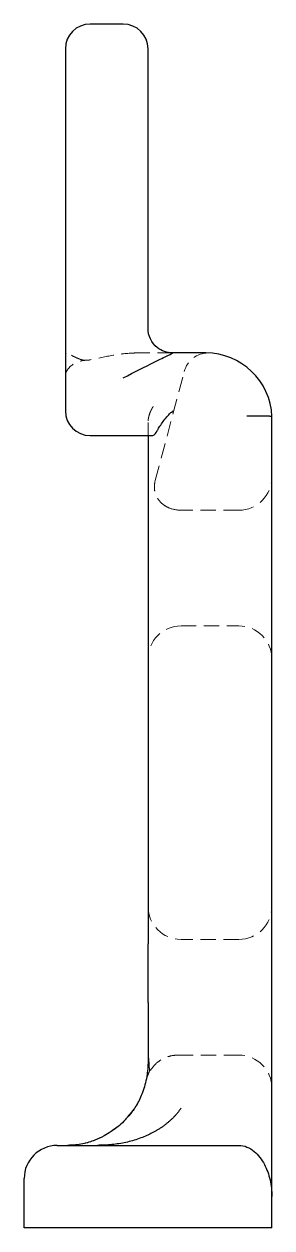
# Model space of a CAD drawing. Header units: millimetres. Extents: x 62 to 233, y 7 to 168.
# Drawn here: x 212 to 232.6, y 7 to 107 of the extents above.
import ezdxf

# ---------------------------------------------------------------- set-up
doc = ezdxf.new("R2010")
doc.units = ezdxf.units.MM
doc.linetypes.add('HIDDEN', pattern=[1.905, 1.27, -0.635])

msp = doc.modelspace()

# ---------------------------------------------------------------- linework, layer by layer
at = {"color": 7, "linetype": 'Continuous', "lineweight": 25}
for p, q in [((220.22, 107), (217.48, 107)), ((215.42, 104.94), (215.42, 74.88)), ((222.28, 81.74), (222.28, 104.94)), ((227.08, 79.68), (224.34, 79.68)), ((232.56, 30.59), (232.56, 74.19)), ((217.48, 72.82), (222.59, 72.82)), ((222.28, 72.82), (222.28, 30.59)), ((222.28, 25.72), (222.28, 20.71)), ((232.56, 9.61), (232.56, 25.72)), ((214.74, 13.86), (218.08, 13.86)), ((218.08, 13.86), (229.82, 13.86)), ((211.99, 7), (211.99, 11.11)), ((232.56, 7), (232.56, 9.61)), ((232.56, 7), (211.99, 7))]:
    msp.add_line(p, q, dxfattribs=at)
at = {"color": 7, "linetype": 'HIDDEN', "lineweight": 18}
for p, q in [((215.42, 79.62), (215.49, 79.67)), ((221.33, 79.68), (221.29, 79.68)), ((224.34, 79.68), (221.33, 79.68)), ((222.87, 69.09), (225.3, 78.15)), ((229.82, 66.62), (225.02, 66.62)), ((225.02, 57.02), (229.82, 57.02)), ((229.82, 30.96), (225.02, 30.96)), ((224.76, 21.36), (229.82, 21.36)), ((222.47, 20.16), (222.13, 19.31))]:
    msp.add_line(p, q, dxfattribs=at)
at = {"color": 7, "linetype": 'Continuous', "lineweight": 25}
for centre, radius, start, end in [((217.48, 104.94), 2.06, 90, 180), ((220.22, 104.94), 2.06, 0, 90), ((227.08, 74.19), 5.49, 2.3403, 90), ((217.48, 74.88), 2.06, 180, 270), ((214.74, 11.11), 2.74, 90, 180)]:
    msp.add_arc(centre, radius, start, end, dxfattribs=at)
at = {"color": 7, "linetype": 'HIDDEN', "lineweight": 18}
for centre, radius, start, end in [((227.28, 77.62), 2.06, 90, 165), ((229.82, 69.36), 2.74, 270, 0), ((225.02, 69.36), 2.74, 248.7992, 270), ((225.02, 54.27), 2.74, 90, 180), ((229.82, 54.27), 2.74, 0, 90), ((225.02, 33.71), 2.74, 180, 270), ((229.82, 33.71), 2.74, 270, 0), ((229.82, 18.62), 2.74, 0, 90)]:
    msp.add_arc(centre, radius, start, end, dxfattribs=at)
at = {"color": 7, "linetype": 'Continuous', "lineweight": 25}
for points, knots in [([(224.34, 79.68), (223.87, 79.68), (222.79, 80.05), (222.28, 81.12), (222.28, 81.74)], [0, 0, 0, 0, 0.428571, 1, 1, 1, 1]), ([(215.42, 79.62), (215.42, 79.62), (215.42, 79.62), (215.42, 79.62), (215.42, 79.62)], [0, 0, 0, 0, 0.553898, 1, 1, 1, 1]), ([(220.22, 77.62), (221.14, 78.08), (222.68, 78.85), (224.05, 79.54), (224.34, 79.68), (224.34, 79.68)], [-1.570796, -1.570796, -1.570796, -1.570796, -0.897598, -0.448799, 0, 0, 0, 0]), ([(222.95, 73.06), (222.96, 73.08), (222.98, 73.12), (223.02, 73.19), (223.06, 73.26), (223.11, 73.34), (223.21, 73.51), (223.39, 73.78), (223.64, 74.13), (223.89, 74.43), (224.11, 74.67), (224.28, 74.81), (224.36, 74.88)], [0, 0, 0, 0, 0.048026, 0.09619, 0.144537, 0.193114, 0.241966, 0.434899, 0.629982, 0.757381, 0.880474, 1, 1, 1, 1]), ([(230.49, 74.47), (230.54, 74.47), (230.64, 74.47), (230.79, 74.46), (230.94, 74.46), (231.1, 74.46), (231.26, 74.46), (231.42, 74.45), (231.58, 74.45), (231.74, 74.45), (231.89, 74.45), (232.04, 74.45), (232.17, 74.45), (232.29, 74.45), (232.39, 74.44), (232.47, 74.44), (232.53, 74.44), (232.55, 74.44), (232.55, 74.44)], [0, 0, 0, 0, 0.0456055, 0.0934612, 0.1435676, 0.1959251, 0.2505339, 0.3073943, 0.3665066, 0.4278711, 0.4914886, 0.5573598, 0.6254859, 0.6958684, 0.768509, 0.8434096, 0.9205725, 1, 1, 1, 1]), ([(232.56, 74.19), (232.56, 74.2), (232.56, 74.2), (232.56, 74.27), (232.56, 74.35), (232.56, 74.42)], [-0.00110425, -0.00110425, -0.00110425, -0.00110425, 0, 0, 0.03477675, 0.03477675, 0.03477675, 0.03477675]), ([(222.59, 72.82), (222.65, 72.82), (222.72, 72.84), (222.84, 72.92), (222.9, 72.98), (222.95, 73.06)], [0, 0, 0, 0, 0.5, 0.5, 1, 1, 1, 1]), ([(222.28, 25.72), (222.28, 25.93), (222.28, 26.14), (222.28, 26.56), (222.28, 26.77), (222.29, 27.39), (222.29, 28.21), (222.29, 29.02), (222.28, 29.61), (222.28, 29.81), (222.28, 30.2), (222.28, 30.4), (222.28, 30.59)], [0, 0, 0, 0, 0.125, 0.125, 0.25, 0.25, 0.5, 0.75, 0.75, 0.875, 0.875, 1, 1, 1, 1]), ([(232.56, 25.72), (232.56, 25.93), (232.56, 26.14), (232.56, 26.56), (232.56, 26.77), (232.55, 27.39), (232.55, 28.21), (232.55, 29.02), (232.56, 29.61), (232.56, 29.81), (232.56, 30.2), (232.56, 30.4), (232.56, 30.59)], [0, 0, 0, 0, 0.125, 0.125, 0.25, 0.25, 0.5, 0.75, 0.75, 0.875, 0.875, 1, 1, 1, 1]), ([(222.28, 20.71), (222.26, 20.26), (222.21, 19.37), (221.91, 18.52), (221.76, 18.1)], [0, 0, 0, 0, 0.502233, 1, 1, 1, 1]), ([(221.76, 18.11), (221.69, 17.95), (221.59, 17.7), (221.41, 17.34), (221.26, 17.08), (221.09, 16.82), (220.81, 16.45), (220.6, 16.22), (220.45, 16.05)], [0, 0, 0, 0, 0.248273, 0.360395, 0.46962, 0.581849, 0.703684, 1, 1, 1, 1]), ([(225.02, 16.95), (224.97, 16.88), (224.88, 16.75), (224.73, 16.55), (224.57, 16.37), (224.4, 16.19), (224.22, 16.01), (224.04, 15.85), (223.85, 15.69), (223.66, 15.53), (223.45, 15.38), (223.24, 15.24), (223.02, 15.11), (222.79, 14.98), (222.56, 14.86), (222.32, 14.74), (221.98, 14.59), (221.55, 14.42), (221, 14.24), (220.44, 14.1), (219.87, 13.99), (219.28, 13.91), (218.69, 13.87), (218.28, 13.86), (218.08, 13.86)], [0, 0, 0, 0, 0.033717, 0.067175, 0.100418, 0.133491, 0.166441, 0.199315, 0.232159, 0.26502, 0.297946, 0.330984, 0.364179, 0.397577, 0.431223, 0.465161, 0.499434, 0.570454, 0.641032, 0.711534, 0.782325, 0.853768, 0.926214, 1, 1, 1, 1]), ([(220.48, 16.12), (220.41, 16.03), (220.06, 15.59), (219.6, 15.27), (219.23, 15.01)], [0, 0, 0, 0, 0.196782, 1, 1, 1, 1]), ([(219.21, 15), (219.02, 14.88), (218.64, 14.63), (217.85, 14.25), (217.03, 14), (216.25, 13.88), (215.82, 13.86), (215.59, 13.86)], [0, 0, 0, 0, 0.212008, 0.442466, 0.701001, 0.844627, 1, 1, 1, 1]), ([(229.82, 13.86), (230.05, 13.86), (230.28, 13.81), (230.71, 13.63), (230.91, 13.51), (231.27, 13.21), (231.42, 13.04), (231.7, 12.68), (231.83, 12.48), (232.15, 11.87), (232.3, 11.44), (232.51, 10.53), (232.56, 10.08), (232.56, 9.61)], [0, 0, 0, 0, 0.125, 0.125, 0.25, 0.25, 0.375, 0.375, 0.5, 0.5, 0.75, 0.75, 1, 1, 1, 1])]:
    msp.add_open_spline(points, degree=3, knots=knots, dxfattribs=at)
at = {"color": 7, "linetype": 'HIDDEN', "lineweight": 18}
for points, knots in [([(217.12, 79.07), (217.08, 79.07), (217.01, 79.07), (216.9, 79.09), (216.77, 79.11), (216.58, 79.18), (216.31, 79.29), (216.05, 79.42), (215.85, 79.53), (215.71, 79.6), (215.6, 79.64), (215.51, 79.67), (215.46, 79.68), (215.43, 79.66), (215.42, 79.63), (215.42, 79.62)], [0, 0, 0, 0, 0.036508, 0.07438, 0.11381, 0.182522, 0.292392, 0.443555, 0.538399, 0.627421, 0.710964, 0.789443, 0.863359, 0.93331, 1, 1, 1, 1]), ([(215.42, 77.72), (215.42, 78.1), (215.83, 78.75), (216.72, 79.04), (217.12, 79.07)], [0, 0, 0, 0, 0.571429, 1, 1, 1, 1]), ([(216.8, 79.11), (216.84, 79.1), (216.9, 79.09), (216.96, 79.08), (216.97, 79.08), (216.98, 79.08), (216.98, 79.08), (216.98, 79.08), (216.98, 79.08), (216.99, 79.08), (217.04, 79.07), (217.08, 79.07), (217.12, 79.07)], [0, 0, 0, 0, 0.401785, 0.537344, 0.554105, 0.56247, 0.566649, 0.567693, 0.567954, 0.56806, 0.68068, 1, 1, 1, 1]), ([(221.33, 79.68), (220.68, 79.68), (220.03, 79.6), (218.75, 79.38), (218.12, 79.24), (217.48, 79.11)], [0, 0, 0, 0, 0.5, 0.5, 1, 1, 1, 1]), ([(222.71, 75.24), (222.68, 75.19), (222.63, 75.11), (222.57, 74.99), (222.52, 74.89), (222.48, 74.81), (222.43, 74.68), (222.37, 74.51), (222.32, 74.29), (222.28, 74.09), (222.28, 73.96), (222.28, 73.91)], [0, 0, 0, 0, 0.106632, 0.197547, 0.272799, 0.332416, 0.376412, 0.555514, 0.719041, 0.867157, 1, 1, 1, 1]), ([(222.28, 73.91), (222.28, 73.72), (222.28, 73.57), (222.28, 73.3), (222.28, 73.19), (222.28, 73.01), (222.28, 72.94), (222.28, 72.85), (222.28, 72.82), (222.28, 72.82)], [0, 0, 0, 0, 0.25, 0.25, 0.5, 0.5, 0.75, 0.75, 1, 1, 1, 1]), ([(224.03, 66.8), (223.82, 66.91), (223.4, 67.13), (222.98, 67.71), (222.76, 68.39), (222.83, 68.86), (222.87, 69.09)], [0, 0, 0, 0, 0.2500937, 0.5000313, 0.7500322, 1, 1, 1, 1]), ([(222.33, 21.1), (222.35, 20.92), (222.38, 20.56), (222.39, 20.23), (222.4, 20.05), (222.42, 20.06), (222.43, 20.06)], [0, 0, 0, 0, 0.2874125, 0.5846668, 0.8865532, 1, 1, 1, 1]), ([(222.46, 20.07), (222.6, 20.26), (222.87, 20.64), (223.45, 21.04), (224.1, 21.31), (224.56, 21.35), (224.79, 21.36)], [0, 0, 0, 0, 0.250103, 0.499969, 0.750085, 1, 1, 1, 1]), ([(222.25, 20.08), (222.23, 19.91), (222.19, 19.56), (222.13, 19.29), (222.1, 19.18), (222.12, 19.27), (222.13, 19.31)], [0, 0, 0, 0, 0.243399, 0.495565, 0.751686, 1, 1, 1, 1]), ([(222.25, 20.08), (222.25, 20.02), (222.24, 19.91), (222.27, 19.9), (222.28, 19.89)], [0, 0, 0, 0, 0.555927, 1, 1, 1, 1]), ([(221.76, 18.1), (221.76, 18.1), (221.63, 17.66), (221.21, 16.97), (220.7, 16.37), (220.48, 16.12)], [0, 0, 0, 0, 0.005042, 0.571967, 1, 1, 1, 1]), ([(221.12, 16.9), (221.01, 16.74), (220.3, 15.76), (218.49, 14.33), (216.45, 13.86), (215.42, 13.86)], [0, 0, 0, 0, 0.0535714, 0.3392857, 0.625, 0.625, 0.625, 0.625])]:
    msp.add_open_spline(points, degree=3, knots=knots, dxfattribs=at)
for points in [[(217.48, 79.11), (217.36, 79.08), (217.24, 79.07), (217.12, 79.07)], [(220.89, 79.67), (221.02, 79.67), (221.15, 79.68), (221.29, 79.68)]]:
    msp.add_open_spline(points, degree=3, dxfattribs=at)
at = {"color": 7, "linetype": 'Continuous', "lineweight": 25}
for points in [[(232.55, 74.44), (232.56, 74.44), (232.56, 74.44), (232.56, 74.42)], [(232.56, 25.72), (232.56, 25.87), (232.56, 26.02), (232.56, 26.16)]]:
    msp.add_open_spline(points, degree=3, dxfattribs=at)

doc.saveas('drawing.dxf')
